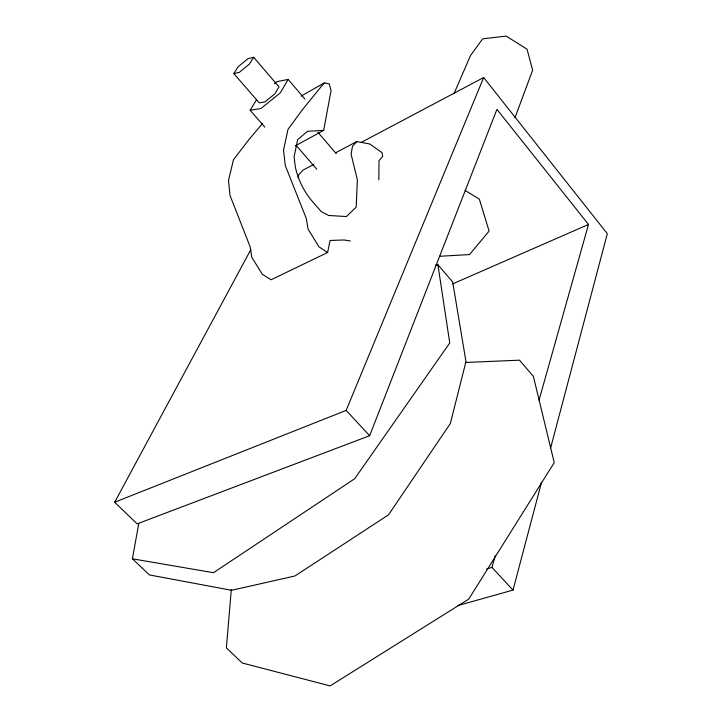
<?xml version="1.0" encoding="UTF-8"?>
<svg xmlns="http://www.w3.org/2000/svg" width="722" height="722" viewBox="0 0 722 722"><rect width="100%" height="100%" fill="white"/><g stroke="black" fill="none" stroke-linecap="round" stroke-linejoin="round"><path stroke-width="1.08" d="M378.86 179.85L378.987 160.69L382.669 156.457L382.073 152.676L369.754 143.985L356.731 141.575L335.865 152.667M231.293 589.54L226.365 647.896L242.33 663.031L330.135 685.9L468.749 599.098L554.234 462.622L533.396 376.415L519.515 360.179L465.491 362.462M435.682 264.992L437.902 264.712L452.676 281.995L465.97 361.56L450.357 423.525L388.481 514.858L294.946 575.985L231.6 590.298L149.427 574.938L132.397 558.792L138.786 523.468M295.217 145.925L323.673 130.375L331.055 90.584L329.241 83.842L324.187 82.949L301.083 96.134M262.528 123.489L248.729 139.833L233.486 159.733L228.513 180.392L230.002 195.445L250.146 246.789L251.779 257.249L262.366 274.333L271.093 279.766L327.626 252.51L330.062 240.48L343.979 239.975L350.35 240.977M298.078 177.711L298.7 174.805L303.078 170.094L314.007 164.282M457.667 605.614L513.008 590.082L541.563 482.179M550.507 448.389L607.328 233.684L483.659 77.534L361.253 142.396M486.538 568.99L491.953 567.402L495.31 555.462M539.009 400.268L588.502 224.461L496.926 109.356L369.655 435.7L137.153 523.865L114.672 502.232L250.778 249.74M515.003 117.659L532.637 70.187L527.042 49.213L506.212 36.1L482.684 38.817L470.536 55.495L453.967 93.725M114.672 502.232L346.163 410.403L483.659 77.534M304.937 99.085L288.168 79.411L280.262 92.858L261.003 108.48L250.146 110.285L264.866 127.162M250.146 110.285L256.536 99.735M253.675 57.309L249.343 64.168L239.343 72.335L233.811 73.554L259.261 102.894L264.929 101.901L274.865 93.833L278.999 86.857L253.675 57.309L248.07 58.617L238.197 66.686L233.811 73.554M324.187 82.949L302.59 109.491L287.988 129.373L283.52 150.275L285.307 165.645L306.272 218.432L308.104 229.127L318.916 246.78L327.626 252.51M356.731 141.575L352.526 146.259L351.082 154.111L357.363 179.859L356.208 207.151L346.434 216.537L328.754 215.49L321.236 211.555L312.879 202.034A46.939 27.048 62.4 0 1 295.271 166.583L294.107 156.791L297.681 139.536L307.59 131.305L323.673 130.375M274.486 83.68L277.049 81.604L288.168 79.411M452.676 283.899L588.502 224.461M439.554 256.283L469.499 254.586L489.101 231.076L479.354 199.173L465.139 190.427M132.397 558.792L213.468 572.708L354.692 478.731L449.752 342.977L437.902 264.712M346.163 410.403L369.655 435.7M491.953 567.402L513.008 590.082M296.092 145.357L316.714 169.138M317.851 132.189L336.172 153.569"/></g></svg>
